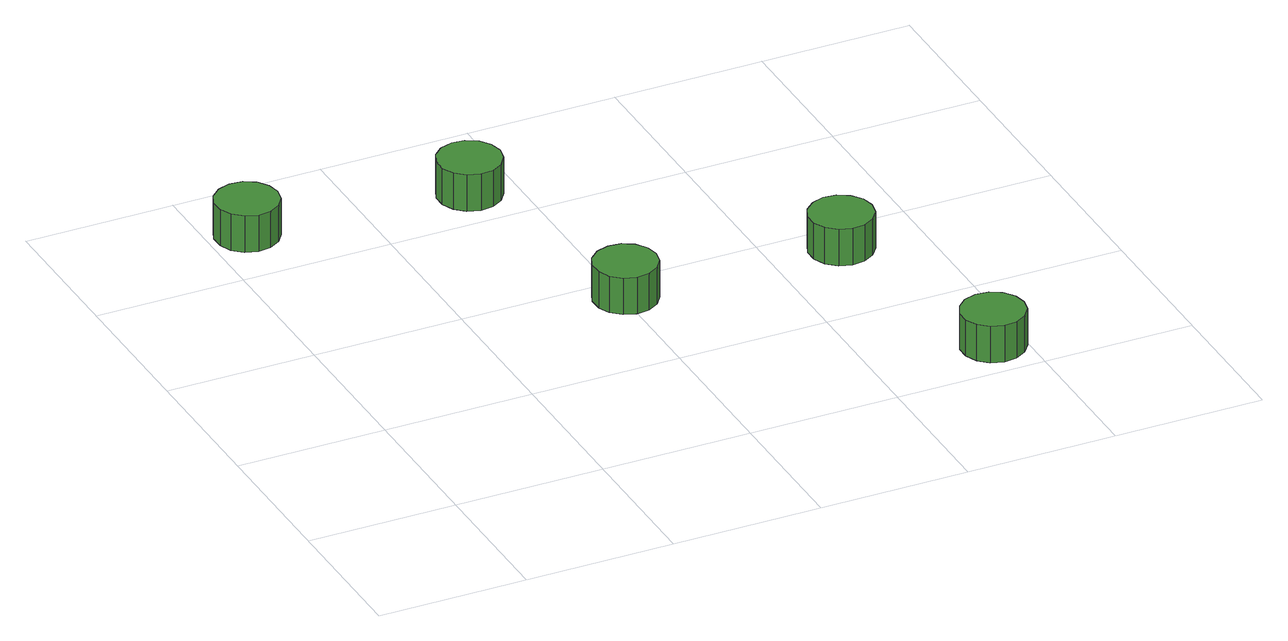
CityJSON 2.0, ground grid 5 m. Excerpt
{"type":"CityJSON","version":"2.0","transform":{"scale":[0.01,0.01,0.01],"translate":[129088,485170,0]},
"CityObjects":{
"tree1":{"type":"SolitaryVegetationObject","attributes":{"function":"something"},"geometry":[{"type":"MultiSurface","lod":"1","boundaries":[[[0,1,2,3,4,5,6,7,8,9,10,11,12,13,14]],[[15,16,17,18,19,20,21,22,23,24,25,26,27,28,29]],[[0,29,28,1]],[[1,28,27,2]],[[2,27,26,3]],[[3,26,25,4]],[[4,25,24,5]],[[5,24,23,6]],[[6,23,22,7]],[[7,22,21,8]],[[8,21,20,9]],[[9,20,19,10]],[[10,19,18,11]],[[11,18,17,12]],[[12,17,16,13]],[[13,16,15,14]],[[14,15,29,0]]]}]},
"tree2":{"type":"SolitaryVegetationObject","attributes":{"function":"something"},"geometry":[{"type":"MultiSurface","lod":"1","boundaries":[[[30,31,32,33,34,35,36,37,38,39,40,41,42,43,44]],[[45,46,47,48,49,50,51,52,53,54,55,56,57,58,59]],[[30,59,58,31]],[[31,58,57,32]],[[32,57,56,33]],[[33,56,55,34]],[[34,55,54,35]],[[35,54,53,36]],[[36,53,52,37]],[[37,52,51,38]],[[38,51,50,39]],[[39,50,49,40]],[[40,49,48,41]],[[41,48,47,42]],[[42,47,46,43]],[[43,46,45,44]],[[44,45,59,30]]]}]},
"tree3":{"type":"SolitaryVegetationObject","attributes":{"function":"something"},"geometry":[{"type":"MultiSurface","lod":"1","boundaries":[[[60,61,62,63,64,65,66,67,68,69,70,71,72,73,74]],[[75,76,77,78,79,80,81,82,83,84,85,86,87,88,89]],[[60,89,88,61]],[[61,88,87,62]],[[62,87,86,63]],[[63,86,85,64]],[[64,85,84,65]],[[65,84,83,66]],[[66,83,82,67]],[[67,82,81,68]],[[68,81,80,69]],[[69,80,79,70]],[[70,79,78,71]],[[71,78,77,72]],[[72,77,76,73]],[[73,76,75,74]],[[74,75,89,60]]]}]},
"tree4":{"type":"SolitaryVegetationObject","attributes":{"function":"something"},"geometry":[{"type":"MultiSurface","lod":"1","boundaries":[[[90,91,92,93,94,95,96,97,98,99,100,101,102,103,104]],[[105,106,107,108,109,110,111,112,113,114,115,116,117,118,119]],[[90,119,118,91]],[[91,118,117,92]],[[92,117,116,93]],[[93,116,115,94]],[[94,115,114,95]],[[95,114,113,96]],[[96,113,112,97]],[[97,112,111,98]],[[98,111,110,99]],[[99,110,109,100]],[[100,109,108,101]],[[101,108,107,102]],[[102,107,106,103]],[[103,106,105,104]],[[104,105,119,90]]]}]},
"tree5":{"type":"SolitaryVegetationObject","attributes":{"function":"something"},"geometry":[{"type":"MultiSurface","lod":"1","boundaries":[[[120,121,122,123,124,125,126,127,128,129,130,131,132,133,134]],[[135,136,137,138,139,140,141,142,143,144,145,146,147,148,149]],[[120,149,148,121]],[[121,148,147,122]],[[122,147,146,123]],[[123,146,145,124]],[[124,145,144,125]],[[125,144,143,126]],[[126,143,142,127]],[[127,142,141,128]],[[128,141,140,129]],[[129,140,139,130]],[[130,139,138,131]],[[131,138,137,132]],[[132,137,136,133]],[[133,136,135,134]],[[134,135,149,120]]]}]}
},
"vertices":[
[227,1730,185],[218,1772,185],[193,1808,185],[155,1830,185],[111,1834,185],[70,1821,185],[37,1791,185],[20,1752,185],[20,1708,185],[37,1668,185],[70,1639,185],[111,1625,185],[155,1630,185],[193,1652,185],[218,1687,185],[218,1687,56],[193,1652,56],[155,1630,56],[111,1625,56],[70,1639,56],[37,1668,56],[20,1708,56],[20,1752,56],[37,1791,56],[70,1821,56],[111,1834,56],[155,1830,56],[193,1808,56],[218,1772,56],[227,1730,56],
[1115,902,178],[1106,944,178],[1081,980,178],[1043,1002,178],[999,1006,178],[958,993,178],[925,963,178],[908,924,178],[908,880,178],[925,840,178],[958,811,178],[999,797,178],[1043,802,178],[1081,824,178],[1106,859,178],[1106,859,49],[1081,824,49],[1043,802,49],[999,797,49],[958,811,49],[925,840,49],[908,880,49],[908,924,49],[925,963,49],[958,993,49],[999,1006,49],[1043,1002,49],[1081,980,49],[1106,944,49],[1115,902,49],
[922,1604,221],[912,1646,221],[887,1682,221],[849,1704,221],[806,1708,221],[764,1695,221],[732,1665,221],[714,1626,221],[714,1582,221],[732,1542,221],[764,1513,221],[806,1499,221],[849,1504,221],[887,1526,221],[912,1561,221],[912,1561,92],[887,1526,92],[849,1504,92],[806,1499,92],[764,1513,92],[732,1542,92],[714,1582,92],[714,1626,92],[732,1665,92],[764,1695,92],[806,1708,92],[849,1704,92],[887,1682,92],[912,1646,92],[922,1604,92],
[1803,809,225],[1794,852,225],[1768,887,225],[1730,909,225],[1687,914,225],[1646,900,225],[1613,871,225],[1595,831,225],[1595,787,225],[1613,747,225],[1646,718,225],[1687,705,225],[1730,709,225],[1768,731,225],[1794,766,225],[1794,766,96],[1768,731,96],[1730,709,96],[1687,705,96],[1646,718,96],[1613,747,96],[1595,787,96],[1595,831,96],[1613,871,96],[1646,900,96],[1687,914,96],[1730,909,96],[1768,887,96],[1794,852,96],[1803,809,96],
[2004,152,179],[1995,194,179],[1969,230,179],[1931,251,179],[1888,256,179],[1846,243,179],[1814,213,179],[1796,173,179],[1796,130,179],[1814,90,179],[1846,61,179],[1888,47,179],[1931,52,179],[1969,74,179],[1995,109,179],[1995,109,50],[1969,74,50],[1931,52,50],[1888,47,50],[1846,61,50],[1814,90,50],[1796,130,50],[1796,173,50],[1814,213,50],[1846,243,50],[1888,256,50],[1931,251,50],[1969,230,50],[1995,194,50],[2004,152,50]
]}
